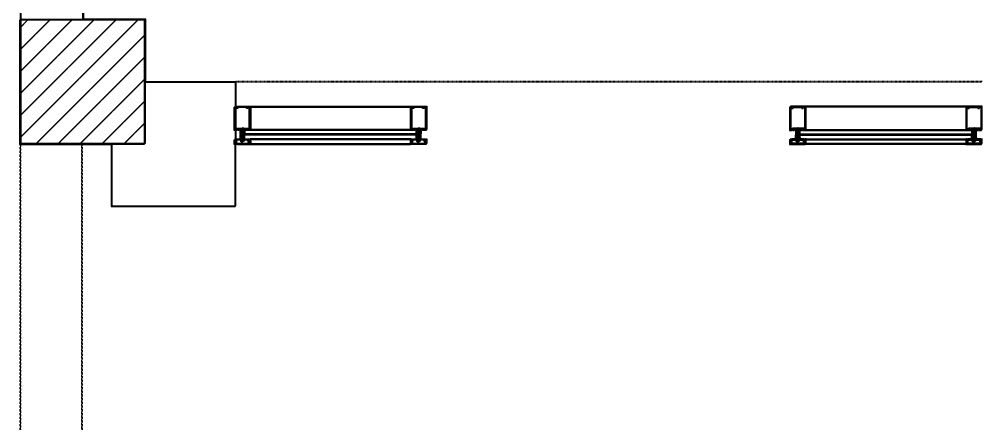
# Model space of a CAD drawing. Header units: inches. Extents: x 4821 to 127877, y 58012 to 433683.
# Drawn here: x 33072 to 36937, y 222311 to 223937 of the extents above; entities that cross this region are included whole.
import ezdxf
from ezdxf.xclip import XClip

# ---------------------------------------------------------------- set-up
doc = ezdxf.new("R2010")
doc.units = ezdxf.units.IN
doc.header["$MEASUREMENT"] = 0
doc.header["$XCLIPFRAME"] = 2
doc.linetypes.add('104-TYPICAL FLOOR$0$HIDDEN', pattern=[0.375, 0.25, -0.125])
doc.linetypes.add('DLINE', pattern=[0.55, 0.3, -0.25])
for name, color, linetype in [('A-FLOR-OVHD', 21, 'DLINE'), ('A-GLAZ', 132, 'Continuous'), ('A-GLAZ-CWMG', 51, 'Continuous'), ('A-LIN-10', 8, 'Continuous'), ('A-WAL-CMU', 7, 'Continuous'), ('COL GROUND$0$Cloums$0$A-COL-HAT', 8, 'Continuous'), ('COL GROUND$0$Cloums$0$A-COL-RFC', 210, 'Continuous')]:
    doc.layers.add(name, color=color, linetype=linetype)

# ---------------------------------------------------------------- blocks, each defined once
blk = doc.blocks.new('COL GROUND')
at = {"layer": 'COL GROUND$0$Cloums$0$A-COL-HAT'}
h = blk.add_hatch(dxfattribs=at)
h.set_pattern_fill('ANSI31', color=256, scale=500)
h.set_pattern_definition([(45, (-66686.187, -49806.79), (-44.19417, 44.19417), [])])
h.paths.add_polyline_path([(-57797.7, -25424.9), (-57797.7, -24924.9), (-57297.7, -24924.9), (-57297.7, -25424.9)])
at = {"layer": 'COL GROUND$0$Cloums$0$A-COL-RFC', "linetype": 'Continuous'}
blk.add_lwpolyline([(-57297.7, -25424.9), (-57797.7, -25424.9), (-57797.7, -24924.9), (-57297.7, -24924.9)], close=True, dxfattribs=at)
blk = doc.blocks.new('Rectangular Mullion - 2 1_2_ x 6_-V33-104 First')
for p, q in [((31.8, 111.9), (-30.8, 111.9)), ((-30.8, 111.9), (-30.8, 18.1)), ((-28.2, 109.4), (-24.2, 109.4)), ((-28.2, 20.6), (-28.2, 109.4)), ((-22.8, 107.9), (-22.8, 106.4)), ((-22.8, 106.4), (-16.9, 106.4)), ((-16.9, 106.4), (-16.9, 107.9)), ((-15.4, 109.4), (16.4, 109.4)), ((17.9, 107.9), (17.9, 106.4)), ((17.9, 106.4), (23.8, 106.4)), ((23.8, 106.4), (23.8, 107.9)), ((25.2, 109.4), (29.2, 109.4)), ((29.2, 109.4), (29.2, 20.6)), ((31.8, 18.1), (31.8, 111.9)), ((-30.8, 18.1), (-20.2, 18.1)), ((-23.1, 20.6), (-28.2, 20.6)), ((-23.1, 23.6), (-23.1, 20.6)), ((-3.5, 24.4), (-22.3, 24.4)), ((-19.4, 21.9), (-17.1, 21.9)), ((-16.3, 18.1), (-13.1, 18.1)), ((-12.4, 18.9), (-12.4, 21.1)), ((-11.6, 21.9), (-5.3, 21.9)), ((-9.8, 21.9), (-9.8, 20)), ((-9.1, 19.3), (-7.3, 19.3)), ((-7.3, 19.3), (-7.3, 1.3)), ((-7.1, 1.1), (-6.1, 1.1)), ((-5.8, 0.8), (-5.8, -0.6)), ((-4.8, 3.9), (-4.8, 20.4)), ((-2.9, 3.9), (-4.8, 3.9)), ((-4.5, 21.1), (-4.5, 18.9)), ((-3.8, 18.1), (-0.2, 18.1)), ((-2, 21.4), (-2, 22.9)), ((3, 21.4), (-2, 21.4)), ((-2, -2.4), (-0.5, 3.1)), ((0.5, 26.4), (-1.9, 24.1)), ((-1.9, 24.1), (-1.9, -2)), ((-0.2, 18.1), (0.5, 18.9)), ((2.9, 24.1), (0.5, 26.4)), ((0.5, 18.9), (1.3, 18.1)), ((1.3, 18.1), (4.8, 18.1)), ((1.5, 3.1), (3, -2.4)), ((2.9, -2), (2.9, 24.1)), ((3, 22.9), (3, 21.4)), ((5.8, 3.9), (3.9, 3.9)), ((23.4, 24.4), (4.5, 24.4)), ((5.5, 18.9), (5.5, 21.1)), ((5.8, 20.4), (5.8, 3.9)), ((6.3, 21.9), (12.6, 21.9)), ((6.8, -0.6), (6.8, 0.8)), ((7.1, 1.1), (8.1, 1.1)), ((8.3, 19.3), (10.1, 19.3)), ((8.3, 1.3), (8.3, 19.3)), ((10.8, 20), (10.8, 21.9)), ((13.4, 21.1), (13.4, 18.9)), ((14.1, 18.1), (17.3, 18.1)), ((18.1, 21.9), (20.4, 21.9)), ((21.2, 18.1), (31.8, 18.1)), ((24.1, 20.6), (24.1, 23.6)), ((29.2, 20.6), (24.1, 20.6)), ((-30.8, -19.4), (-30.8, -24.5)), ((-28.2, -19.4), (-30.8, -19.4)), ((-30.8, -27), (-30.8, -38.1)), ((-30.8, -38.1), (31.8, -38.1)), ((-30, -25.3), (-29, -25.3)), ((-29.5, -27.5), (-28.7, -27.5)), ((-29.5, -36.9), (-29.5, -27.5)), ((-15.1, -36.9), (-29.5, -36.9)), ((-28.7, -25.5), (-29.2, -25.5)), ((-28.6, -27.7), (-26, -32.2)), ((-25.1, -23.1), (-27.4, -23.1)), ((-25.7, -25.3), (-22.9, -25.3)), ((-25.7, -28.6), (-25.7, -25.3)), ((-24.2, -31.2), (-25.7, -28.6)), ((-5.1, -19.4), (-24.3, -19.4)), ((-21.4, -21.9), (-7.6, -21.9)), ((-21.4, -23.8), (-21.4, -21.9)), ((0.5, -36.6), (-15.1, -36.9)), ((-7.6, -21.9), (-7, -22.5)), ((-7.3, -13.1), (-7.3, -1.1)), ((-7.3, -19.4), (-7.3, -13.1)), ((-6.3, -13.1), (-7.3, -13.1)), ((-6.1, -0.8), (-7.1, -0.8)), ((0.1, -22.5), (-7, -22.5)), ((-6.3, -13.1), (-5.9, -13.5)), ((-5.9, -13.5), (-5.6, -13.1)), ((-5.8, -23.5), (-5.8, -22.5)), ((6.8, -23.5), (-5.8, -23.5)), ((-5.6, -13.1), (-3.8, -13.1)), ((-4.8, -19), (-5.1, -19.4)), ((-4.4, -19.4), (-4.8, -19)), ((-4.6, -27), (-4.6, -23.5)), ((-4.5, -27.1), (5.5, -27.1)), ((5.4, -19.4), (-4.4, -19.4)), ((-1.9, -2), (-4.3, -4.8)), ((-4.3, -4.8), (5.3, -4.8)), ((-4.3, -4.8), (-4.3, -13.1)), ((-3.8, -13.1), (-3.4, -13.5)), ((-3.4, -13.5), (-3, -13.1)), ((4.3, -27.8), (-3.3, -27.8)), ((-3, -13.1), (-2, -13.1)), ((-2, -13.1), (-2, -2.1)), ((-2, -13.1), (-2, -19.4)), ((-2, -27), (-2, -23.5)), ((2.9, -2), (-1.9, -2)), ((0.1, -22.5), (0.5, -22.1)), ((0.5, -22.1), (0.9, -22.5)), ((16.1, -36.9), (0.5, -36.6)), ((8, -22.5), (0.9, -22.5)), ((5.3, -4.8), (2.9, -2)), ((3, -2.4), (3, -13.1)), ((3, -13.1), (3, -19.4)), ((3, -13.1), (4, -13.1)), ((3, -27), (3, -23.5)), ((4, -13.1), (4.4, -13.5)), ((4.4, -13.5), (4.8, -13.1)), ((4.8, -13.1), (6.6, -13.1)), ((5.3, -4.8), (5.3, -13.1)), ((5.8, -19), (5.4, -19.4)), ((5.6, -27), (5.6, -23.5)), ((6.1, -19.4), (5.8, -19)), ((25.3, -19.4), (6.1, -19.4)), ((6.6, -13.1), (6.9, -13.5)), ((6.8, -22.5), (6.8, -23.5)), ((6.9, -13.5), (7.3, -13.1)), ((8.1, -0.8), (7.1, -0.8)), ((8.3, -13.1), (7.3, -13.1)), ((8, -22.5), (8.6, -21.9)), ((8.3, -13.1), (8.3, -1.1)), ((8.3, -13.1), (8.3, -19.4)), ((8.6, -21.9), (22.4, -21.9)), ((30.5, -36.9), (16.1, -36.9)), ((22.4, -21.9), (22.4, -23.8)), ((23.9, -25.3), (26.8, -25.3)), ((24.9, -21.9), (24.9, -21.6)), ((26.8, -28.6), (25.2, -31.2)), ((28.4, -23.1), (26.2, -23.1)), ((26.8, -25.3), (26.8, -28.6)), ((27, -32.2), (29.6, -27.7)), ((31.8, -19.4), (29.2, -19.4)), ((29.6, -21.6), (29.6, -21.9)), ((30.2, -25.5), (29.8, -25.5)), ((29.8, -27.5), (30.5, -27.5)), ((30, -25.3), (31, -25.3)), ((30.5, -27.5), (30.5, -36.9)), ((31.8, -24.5), (31.8, -19.4)), ((31.8, -38.1), (31.8, -27))]:
    blk.add_line(p, q)
for centre, radius, start, end in [((-24.2, 107.9), 1.5, 0, 90), ((-15.4, 107.9), 1.5, 90, 180), ((16.4, 107.9), 1.5, 0, 90), ((25.2, 107.9), 1.5, 90, 180), ((-22.3, 23.6), 0.75, 90, 180), ((-19.4, 20.6), 1.25, 90, 180), ((-18.3, 20.4), 2.25, 180, 225.1897), ((-20.2, 18.5), 0.375, 270, 45.1897), ((-17.1, 20.6), 1.25, 0, 90), ((-16.3, 18.5), 0.375, 134.8103, 270), ((-18.1, 20.4), 2.25, 314.8103, 0), ((-13.1, 18.9), 0.75, 270, 0), ((-11.6, 21.1), 0.75, 90, 180), ((-9.1, 20), 0.75, 180, 270), ((-7.1, 1.3), 0.25, 180, 270), ((-6.3, 20.4), 1.5, 0, 90), ((-6.1, 0.8), 0.25, 0, 90), ((-5.3, 21.1), 0.75, 0, 90), ((-3.8, 18.9), 0.75, 180, 270), ((-3.5, 22.9), 1.5, 0, 90), ((0.5, 2.8), 3.58, 17.5064, 162.4936), ((0.5, 2.8), 1.08, 15, 165), ((4.5, 22.9), 1.5, 90, 180), ((4.8, 18.9), 0.75, 270, 0), ((6.3, 21.1), 0.75, 90, 180), ((7.3, 20.4), 1.5, 90, 180), ((7.1, 0.8), 0.25, 90, 180), ((8.1, 1.3), 0.25, 270, 0), ((10.1, 20), 0.75, 270, 0), ((12.6, 21.1), 0.75, 0, 90), ((14.1, 18.9), 0.75, 180, 270), ((18.1, 20.6), 1.25, 90, 180), ((19.2, 20.4), 2.25, 180, 225.1897), ((17.3, 18.5), 0.375, 270, 45.1897), ((20.4, 20.6), 1.25, 0, 90), ((21.2, 18.5), 0.375, 134.8103, 270), ((19.4, 20.4), 2.25, 314.8103, 0), ((23.4, 23.6), 0.75, 0, 90), ((-29.2, -27), 1.5, 90, 180), ((-30, -24.5), 0.75, 180, 270), ((-29, -26.5), 1.25, 288.6629, 90), ((-28.7, -26.5), 1, 270, 90), ((-26.3, -21.6), 2.25, 134.8103, 180), ((-27.4, -21.9), 1.25, 180, 270), ((-28.2, -19.7), 0.375, 314.8103, 90), ((-25.1, -31.8), 1, 210, 30), ((-25.1, -21.9), 1.25, 270, 0), ((-24.3, -19.7), 0.375, 90, 225.1897), ((-26.1, -21.6), 2.25, 0, 45.1897), ((-22.9, -23.8), 1.5, 270, 0), ((-7.1, -1.1), 0.25, 90, 180), ((-6.1, -0.6), 0.25, 270, 0), ((-3.3, -26.5), 1.36, 200.9416, 339.0732), ((0.5, -23.7), 4.12, 234.2873, 305.7127), ((4.3, -26.5), 1.36, 200.9416, 339.0732), ((7.1, -0.6), 0.25, 180, 270), ((8.1, -1.1), 0.25, 0, 90), ((23.9, -23.8), 1.5, 180, 270), ((27.1, -21.6), 2.25, 134.8103, 180), ((26.2, -21.9), 1.25, 180, 270), ((26.1, -31.8), 1, 150, 330), ((25.3, -19.7), 0.375, 314.8103, 90), ((28.4, -21.9), 1.25, 270, 0), ((29.2, -19.7), 0.375, 90, 225.1897), ((30, -26.5), 1.25, 90, 251.3371), ((29.8, -26.5), 1, 90, 270), ((27.4, -21.6), 2.25, 0, 45.1897), ((30.2, -27), 1.5, 0, 90), ((31, -24.5), 0.75, 270, 0)]:
    blk.add_arc(centre, radius, start, end)
blk = doc.blocks.new('FIRST SLAB EDGE')
at = {"layer": 'A-WAL-CMU'}
for p, q in [((1200422.3, -1728509.3), (1200422.3, -1729736.1)), ((1200672.3, -1729313.5), (1200672.3, -1730236.1))]:
    blk.add_line(p, q, dxfattribs=at)

msp = doc.modelspace()

# ---------------------------------------------------------------- linework, layer by layer
at = {"layer": 'A-FLOR-OVHD', "ltscale": 0.4, "elevation": 0}
for points in [[(33321.3, 212586), (33075, 212586), (33075, 223434.4), (33321.3, 223434.4)], [(33324.7, 212589), (33078.4, 212589), (33078.4, 223437.4), (33324.7, 223437.4)]]:
    msp.add_lwpolyline(points, close=True, dxfattribs=at)
at = {"layer": 'A-GLAZ'}
for p, q in [((34642.7, 223490.6), (33974.3, 223490.6)), ((34646.1, 223493.6), (33977.7, 223493.6)), ((36227.8, 223490.6), (36896.2, 223490.6)), ((36231.2, 223493.6), (36899.6, 223493.6)), ((34642.7, 223453.1), (33995.2, 223453.1)), ((34646.1, 223456.1), (33998.6, 223456.1)), ((36227.8, 223453.1), (36875.4, 223453.1)), ((36231.2, 223456.1), (36878.8, 223456.1))]:
    msp.add_line(p, q, dxfattribs=at)
at = {"layer": 'A-GLAZ', "color": 5}
for p, q in [((34666.3, 223473.6), (33974.1, 223473.6)), ((34666.4, 223471.7), (33974.1, 223471.7)), ((34669.7, 223476.6), (33977.5, 223476.6)), ((34669.8, 223474.7), (33977.5, 223474.7)), ((36204.2, 223473.6), (36896.4, 223473.6)), ((36204.2, 223471.7), (36896.4, 223471.7)), ((36207.6, 223476.6), (36899.8, 223476.6)), ((36207.6, 223474.7), (36899.8, 223474.7))]:
    msp.add_line(p, q, dxfattribs=at)
at = {"layer": 'A-GLAZ-CWMG'}
for p, q in [((33947.8, 223584.4), (34642.7, 223584.4)), ((33951.2, 223587.4), (34646.1, 223587.4)), ((36922.8, 223584.4), (36227.8, 223584.4)), ((36926.2, 223587.4), (36231.2, 223587.4)), ((33947.8, 223434.4), (34642.7, 223434.4)), ((33951.2, 223437.4), (34646.1, 223437.4)), ((36922.8, 223434.4), (36227.8, 223434.4)), ((36926.2, 223437.4), (36231.2, 223437.4))]:
    msp.add_line(p, q, dxfattribs=at)
at = {"layer": 'A-LIN-10', "linetype": '104-TYPICAL FLOOR$0$HIDDEN', "ltscale": 0.4}
for p, q in [((36935.3, 223684.4, 0), (33935.3, 223684.4)), ((36938.7, 223687.4, 0), (33938.7, 223687.4))]:
    msp.add_line(p, q, dxfattribs=at)
at = {"layer": 'A-WAL-CMU'}
for p, q in [((33074.9, 225157), (33075, 223434.4)), ((33078.3, 225160), (33078.4, 223437.4)), ((33326.1, 225157), (33326.1, 223934.4)), ((33329.5, 225160), (33329.5, 223937.4)), ((33574.6, 223684.4), (33938.5, 223684.4, 0)), ((33578, 223687.4), (33941.9, 223687.4, 0)), ((33938.5, 223684.4, 0), (33938.5, 223434.4, 0)), ((33941.9, 223687.4, 0), (33941.9, 223437.4, 0)), ((33075, 223434.4), (33440.9, 223434.4, 0)), ((33078.4, 223437.4), (33444.3, 223437.4, 0))]:
    msp.add_line(p, q, dxfattribs=at)
at = {"layer": 'A-WAL-CMU', "linetype": 'ByBlock', "elevation": 0}
for points in [[(33577.2, 223684.4), (33577.2, 223934.4), (33327.2, 223934.4)], [(33580.6, 223687.4), (33580.6, 223937.4), (33330.6, 223937.4)]]:
    msp.add_lwpolyline(points, dxfattribs=at)
at = {"layer": 'A-WAL-CMU', "elevation": 0}
for points in [[(33440.9, 223434.4), (33440.9, 223184.4), (33938.5, 223184.4), (33938.5, 223434.4)], [(33444.3, 223437.4), (33444.3, 223187.4), (33941.9, 223187.4), (33941.9, 223437.4)]]:
    msp.add_lwpolyline(points, dxfattribs=at)

# ---------------------------------------------------------------- block references
at = {"layer": 'A-GLAZ-CWMG', "xscale": -1, "zscale": -1, "rotation": 359.9978893372219}
for p in [(33967, 223472.5), (33970.4, 223475.5), (34674.5, 223472.5), (34677.9, 223475.5)]:
    msp.add_blockref('Rectangular Mullion - 2 1_2_ x 6_-V33-104 First', p, dxfattribs=at)
at = {"layer": 'A-GLAZ-CWMG', "zscale": -1, "rotation": 0.002110662778077913}
for p in [(36196.1, 223472.5), (36199.5, 223475.5), (36903.5, 223472.5), (36906.9, 223475.5)]:
    msp.add_blockref('Rectangular Mullion - 2 1_2_ x 6_-V33-104 First', p, dxfattribs=at)
at = {"layer": 'A-WAL-CMU'}
for p in [(90871.7, 248859.3, 0), (90875.1, 248862.2, 0)]:
    msp.add_blockref('COL GROUND', p, dxfattribs=at)
ref = msp.add_blockref('FIRST SLAB EDGE', (1233744.2, 1953670.5), dxfattribs=dict(at, xscale=-1))
XClip(ref).set_block_clipping_path([(1196236.1121028436, -1729554.8924368375), (1201281.1159926755, -1720979.7328682605)])
ref = msp.add_blockref('FIRST SLAB EDGE', (1233747.6, 1953673.5), dxfattribs=dict(at, xscale=-1))
XClip(ref).set_block_clipping_path([(1196236.1121028436, -1729554.8924368375), (1201281.1159926755, -1720979.7328682605)])

doc.saveas('drawing.dxf')
